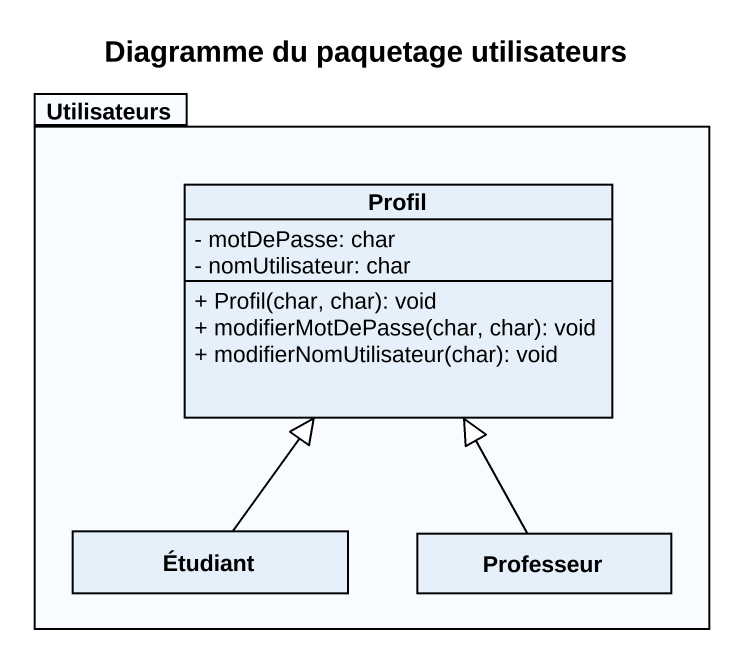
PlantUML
@startuml
title Diagramme du paquetage utilisateurs
hide circle
hide empty members
skinparam classAttributeIconSize 0
package Utilisateurs {
  class Profil {
    - motDePasse: char
    - nomUtilisateur: char
    + Profil(char, char): void
    + modifierMotDePasse(char, char): void
    + modifierNomUtilisateur(char): void
  }
  class Étudiant
  class Professeur
}
Étudiant -up-|> Profil
Professeur -up-|> Profil
@enduml
